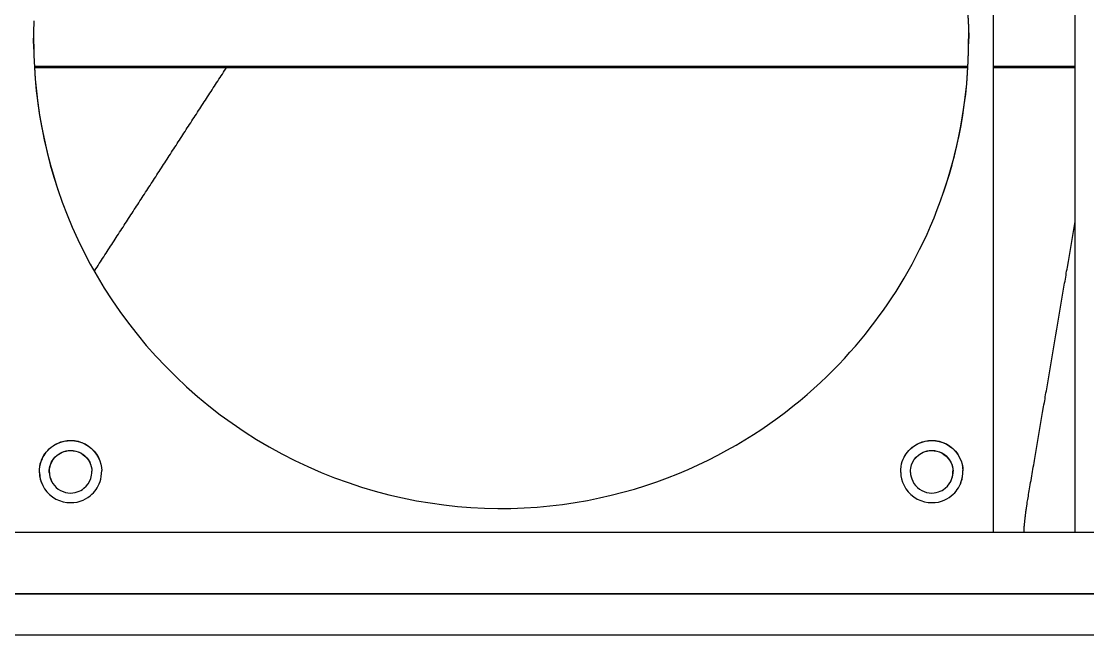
# Model space of a CAD drawing. Header units: millimetres. Extents: x -226 to 218, y -316 to 313.
# Drawn here: x -59.2 to 72.3, y 103.4 to 179.1 of the extents above; entities that cross this region are included whole.
import ezdxf

# ---------------------------------------------------------------- set-up
doc = ezdxf.new("R2010")
doc.units = ezdxf.units.MM
doc.layers.add('SKETCH', color=5, linetype='Continuous')
doc.layers.add('VISIBLE', color=7, linetype='Continuous')

msp = doc.modelspace()

# ---------------------------------------------------------------- linework, layer by layer
at = {"layer": 'SKETCH', "flags": 128}
for points in [[(-50.18, 148.23), (-50.12, 148.32), (-49.98, 148.53), (-49.84, 148.75), (-49.7, 148.96), (-49.56, 149.18), (-49.42, 149.39), (-49.29, 149.61), (-49.15, 149.82), (-49.01, 150.03), (-48.87, 150.25), (-48.73, 150.46), (-48.59, 150.68), (-48.45, 150.89), (-48.31, 151.11), (-48.17, 151.32), (-48.03, 151.54), (-47.89, 151.75), (-47.75, 151.97), (-47.62, 152.18), (-47.48, 152.39), (-47.34, 152.61), (-47.2, 152.82), (-47.06, 153.04), (-46.92, 153.25), (-46.78, 153.47), (-46.64, 153.68), (-46.5, 153.9), (-46.36, 154.11), (-46.22, 154.33), (-46.08, 154.54), (-45.95, 154.75), (-45.81, 154.97), (-45.67, 155.18), (-45.53, 155.4), (-45.39, 155.61), (-45.25, 155.83), (-45.11, 156.04), (-44.97, 156.26), (-44.83, 156.47), (-44.69, 156.69), (-44.55, 156.9), (-44.41, 157.11), (-44.27, 157.33), (-44.14, 157.54), (-44, 157.76), (-43.86, 157.97), (-43.72, 158.19), (-43.58, 158.4), (-43.44, 158.62), (-43.3, 158.83), (-43.16, 159.04), (-43.02, 159.26), (-42.88, 159.47), (-42.74, 159.69), (-42.6, 159.9), (-42.46, 160.12), (-42.33, 160.33), (-42.19, 160.55), (-42.05, 160.76), (-41.91, 160.98), (-41.77, 161.19), (-41.63, 161.4), (-41.49, 161.62), (-41.35, 161.83), (-41.21, 162.05), (-41.07, 162.26), (-40.93, 162.48), (-40.79, 162.69), (-40.65, 162.91), (-40.52, 163.12), (-40.38, 163.34), (-40.24, 163.55), (-40.1, 163.76), (-39.96, 163.98), (-39.82, 164.19), (-39.68, 164.41), (-39.54, 164.62), (-39.4, 164.84), (-39.26, 165.05), (-39.12, 165.27), (-38.98, 165.48), (-38.85, 165.7), (-38.71, 165.91), (-38.57, 166.13), (-38.43, 166.34), (-38.29, 166.55), (-38.15, 166.77), (-38.01, 166.98), (-37.87, 167.2), (-37.73, 167.41), (-37.59, 167.63), (-37.45, 167.84), (-37.31, 168.06), (-37.17, 168.27), (-37.04, 168.48), (-36.9, 168.7), (-36.76, 168.91), (-36.62, 169.13), (-36.48, 169.34), (-36.34, 169.56), (-36.2, 169.77), (-36.06, 169.99), (-35.92, 170.2), (-35.78, 170.42), (-35.64, 170.63), (-35.5, 170.84), (-35.36, 171.06), (-35.23, 171.27), (-35.09, 171.49), (-34.95, 171.7), (-34.81, 171.92), (-34.67, 172.13), (-34.53, 172.35), (-34.39, 172.56), (-34.25, 172.78), (-34.11, 172.99), (-33.97, 173.2), (-33.86, 173.38)], [(64.48, 116.05), (64.48, 116.06), (64.48, 116.12), (64.48, 116.18), (64.49, 116.24), (64.49, 116.3), (64.49, 116.35), (64.5, 116.41), (64.5, 116.47), (64.51, 116.53), (64.51, 116.59), (64.52, 116.65), (64.52, 116.71), (64.52, 116.76), (64.53, 116.82), (64.53, 116.88), (64.54, 116.94), (64.54, 117), (64.55, 117.06), (64.55, 117.12), (64.56, 117.17), (64.57, 117.23), (64.57, 117.29), (64.58, 117.35), (64.58, 117.41), (64.59, 117.47), (64.59, 117.52), (64.6, 117.58), (64.61, 117.64), (64.61, 117.7), (64.62, 117.76), (64.63, 117.82), (64.63, 117.87), (64.64, 117.93), (64.65, 117.99), (64.65, 118.05), (64.66, 118.11), (64.67, 118.17), (64.67, 118.22), (64.68, 118.28), (64.69, 118.34), (64.7, 118.4), (64.7, 118.45), (64.71, 118.51), (64.72, 118.56), (64.72, 118.62), (64.73, 118.67), (64.74, 118.72), (64.75, 118.77), (64.75, 118.82), (64.76, 118.87), (64.77, 118.93), (64.78, 118.98), (64.78, 119.03), (64.79, 119.09), (64.8, 119.14), (64.81, 119.2), (64.82, 119.26), (64.83, 119.32), (64.84, 119.38), (64.85, 119.45), (64.86, 119.52), (64.87, 119.59), (64.88, 119.66), (64.89, 119.74), (64.92, 119.9), (64.95, 120.08), (64.98, 120.28), (65.02, 120.48), (65.05, 120.7), (65.09, 120.92), (65.13, 121.16), (65.17, 121.4), (65.21, 121.65), (65.26, 121.9), (65.3, 122.16), (65.35, 122.43), (65.39, 122.7), (65.44, 122.97), (65.49, 123.24), (65.53, 123.51), (65.58, 123.79), (65.63, 124.06), (65.68, 124.33), (65.72, 124.6), (65.77, 124.87), (65.81, 125.13), (65.86, 125.38), (65.9, 125.63), (65.94, 125.88), (65.98, 126.12), (66.02, 126.37), (66.07, 126.61), (66.11, 126.86), (66.15, 127.1), (66.19, 127.35), (66.23, 127.6), (66.27, 127.84), (66.32, 128.09), (66.36, 128.33), (66.4, 128.58), (66.44, 128.82), (66.48, 129.07), (66.53, 129.31), (66.57, 129.56), (66.61, 129.81), (66.65, 130.05), (66.69, 130.3), (66.73, 130.54), (66.78, 130.79), (66.82, 131.03), (66.86, 131.28), (66.9, 131.52), (66.94, 131.77), (66.99, 132.02), (67.03, 132.26), (67.07, 132.51), (67.11, 132.75), (67.15, 133), (67.19, 133.24), (67.24, 133.49), (67.28, 133.73), (67.32, 133.98), (67.36, 134.23), (67.4, 134.47), (67.45, 134.72), (67.49, 134.96), (67.53, 135.21), (67.57, 135.45), (67.61, 135.7), (67.65, 135.95), (67.7, 136.19), (67.74, 136.44), (67.78, 136.68), (67.82, 136.93), (67.86, 137.17), (67.9, 137.42), (67.95, 137.66), (67.99, 137.91), (68.03, 138.16), (68.07, 138.4), (68.11, 138.65), (68.16, 138.89), (68.2, 139.14), (68.24, 139.38), (68.28, 139.63), (68.32, 139.88), (68.36, 140.12), (68.41, 140.37), (68.45, 140.61), (68.49, 140.86), (68.53, 141.1), (68.57, 141.35), (68.62, 141.59), (68.66, 141.84), (68.7, 142.09), (68.74, 142.33), (68.78, 142.58), (68.83, 142.82), (68.87, 143.07), (68.91, 143.31), (68.95, 143.56), (68.99, 143.8), (69.03, 144.05), (69.08, 144.3), (69.12, 144.54), (69.16, 144.79), (69.2, 145.03), (69.24, 145.28), (69.28, 145.52), (69.33, 145.77), (69.37, 146.02), (69.41, 146.26), (69.45, 146.51), (69.49, 146.75), (69.54, 147), (69.58, 147.24), (69.62, 147.49), (69.66, 147.73), (69.7, 147.98), (69.74, 148.23), (69.79, 148.47), (69.83, 148.72), (69.87, 148.96), (69.91, 149.21), (69.95, 149.45), (70, 149.7), (70.04, 149.94), (70.08, 150.19), (70.12, 150.44), (70.16, 150.68), (70.2, 150.93), (70.25, 151.17), (70.29, 151.42), (70.33, 151.66), (70.37, 151.91), (70.41, 152.16), (70.46, 152.4), (70.5, 152.65), (70.54, 152.89), (70.58, 153.14), (70.62, 153.38), (70.66, 153.63), (70.71, 153.87), (70.75, 154.12), (70.79, 154.37), (70.79, 154.38)]]:
    msp.add_lwpolyline(points, dxfattribs=at)
at = {"layer": 'VISIBLE'}
for p, q in [((60.7, 116.05), (60.7, 237.33)), ((70.79, 116.05), (70.79, 237.33)), ((70.81, 116.05), (70.81, 237.33)), ((-57.65, 177.73), (-57.61, 179.12)), ((-57.64, 177.67), (-57.59, 179.07)), ((57.56, 179.78), (57.62, 178.33)), ((57.57, 179.83), (57.64, 178.38)), ((-57.66, 176.31), (-57.65, 177.73)), ((-57.64, 176.26), (-57.64, 177.67)), ((57.62, 178.33), (57.64, 176.9)), ((57.64, 178.38), (57.66, 176.95)), ((-57.66, 176.31), (-57.64, 174.88)), ((-57.64, 176.26), (-57.62, 174.83)), ((57.64, 175.48), (57.64, 176.9)), ((57.65, 175.54), (57.66, 176.95)), ((57.59, 174.09), (57.64, 175.48)), ((57.61, 174.14), (57.65, 175.54)), ((-57.64, 174.88), (-57.57, 173.43)), ((-57.62, 174.83), (-57.56, 173.38)), ((57.52, 172.71), (57.59, 174.09)), ((57.53, 172.77), (57.61, 174.14)), ((-57.57, 173.43), (-57.47, 171.96)), ((-57.56, 173.55), (57.56, 173.55)), ((-57.56, 173.49), (57.56, 173.49)), ((-57.56, 173.44), (57.56, 173.44)), ((-57.56, 173.38), (-57.46, 171.91)), ((-57.56, 173.38), (57.55, 173.38)), ((57.41, 171.36), (57.52, 172.71)), ((57.43, 171.41), (57.53, 172.77)), ((60.7, 173.55), (70.79, 173.55)), ((60.7, 173.49), (70.79, 173.49)), ((60.7, 173.44), (70.79, 173.44)), ((60.7, 173.38), (70.79, 173.38)), ((-57.47, 171.96), (-57.33, 170.48)), ((-57.46, 171.91), (-57.32, 170.43)), ((57.27, 170.02), (57.41, 171.36)), ((57.29, 170.08), (57.43, 171.41)), ((-57.33, 170.48), (-57.15, 168.99)), ((-57.32, 170.43), (-57.14, 168.94)), ((57.11, 168.71), (57.27, 170.02)), ((57.12, 168.76), (57.29, 170.08)), ((-57.15, 168.99), (-56.93, 167.49)), ((-57.14, 168.94), (-56.92, 167.44)), ((56.91, 167.42), (57.11, 168.71)), ((56.93, 167.47), (57.12, 168.76)), ((-56.93, 167.49), (-56.67, 165.97)), ((-56.92, 167.44), (-56.65, 165.92)), ((56.7, 166.15), (56.91, 167.42)), ((56.71, 166.2), (56.93, 167.47)), ((-56.67, 165.97), (-56.36, 164.45)), ((-56.65, 165.92), (-56.34, 164.4)), ((56.45, 164.91), (56.7, 166.15)), ((56.47, 164.96), (56.71, 166.2)), ((-56.36, 164.45), (-56.01, 162.92)), ((-56.34, 164.4), (-55.99, 162.87)), ((56.19, 163.69), (56.45, 164.91)), ((56.2, 163.74), (56.47, 164.96)), ((55.9, 162.49), (56.19, 163.69)), ((55.91, 162.54), (56.2, 163.74)), ((-56.01, 162.92), (-55.61, 161.38)), ((-55.99, 162.87), (-55.59, 161.33)), ((55.59, 161.32), (55.9, 162.49)), ((55.61, 161.36), (55.91, 162.54)), ((-55.61, 161.38), (-55.16, 159.84)), ((-55.59, 161.33), (-55.15, 159.79)), ((-55.59, 161.33), (-55.15, 159.79)), ((55.26, 160.17), (55.59, 161.32)), ((55.28, 160.21), (55.61, 161.36)), ((-55.16, 159.84), (-54.67, 158.3)), ((-55.15, 159.79), (-54.66, 158.26)), ((-55.15, 159.79), (-54.66, 158.26)), ((54.91, 159.04), (55.26, 160.17)), ((54.93, 159.09), (55.28, 160.21)), ((-54.67, 158.3), (-54.13, 156.75)), ((-54.67, 158.3), (-54.13, 156.75)), ((54.18, 156.9), (54.56, 157.98)), ((54.55, 157.95), (54.91, 159.04)), ((54.56, 157.98), (54.93, 159.09)), ((-54.13, 156.75), (-53.54, 155.21)), ((-54.13, 156.75), (-53.54, 155.21)), ((53.79, 155.85), (54.18, 156.9)), ((-53.54, 155.21), (-52.9, 153.68)), ((53.38, 154.82), (53.79, 155.85)), ((52.95, 153.81), (53.38, 154.82)), ((-52.9, 153.68), (-52.21, 152.15)), ((52.07, 151.86), (52.52, 152.82)), ((52.52, 152.82), (52.95, 153.81)), ((-52.21, 152.15), (-51.47, 150.63)), ((51.61, 150.92), (52.07, 151.86)), ((-51.47, 150.63), (-50.68, 149.12)), ((50.67, 149.11), (51.15, 150.01)), ((51.15, 150.01), (51.61, 150.92)), ((-50.68, 149.12), (-49.84, 147.63)), ((50.19, 148.24), (50.67, 149.11)), ((-49.84, 147.63), (-48.95, 146.15)), ((49.2, 146.56), (49.7, 147.39)), ((49.7, 147.39), (50.19, 148.24)), ((-48.95, 146.15), (-48.01, 144.69)), ((48.7, 145.75), (49.2, 146.56)), ((-48.01, 144.69), (-47.02, 143.26)), ((47.68, 144.2), (48.19, 144.97)), ((48.19, 144.97), (48.7, 145.75)), ((46.63, 142.71), (47.16, 143.45)), ((47.16, 143.45), (47.68, 144.2)), ((-47.02, 143.26), (-45.98, 141.84)), ((46.08, 141.97), (46.63, 142.71)), ((-45.98, 141.84), (-44.9, 140.45)), ((44.92, 140.48), (45.51, 141.23)), ((45.51, 141.23), (46.08, 141.97)), ((-44.9, 140.45), (-43.77, 139.09)), ((43.68, 138.98), (44.31, 139.73)), ((44.31, 139.73), (44.92, 140.48)), ((-43.77, 139.09), (-42.59, 137.76)), ((42.34, 137.48), (43.02, 138.23)), ((43.02, 138.23), (43.68, 138.98)), ((-42.59, 137.76), (-41.37, 136.46)), ((41.63, 136.74), (42.34, 137.48)), ((-41.37, 136.46), (-40.1, 135.2)), ((40.15, 135.24), (40.9, 135.99)), ((40.9, 135.99), (41.63, 136.74)), ((-40.1, 135.2), (-38.79, 133.97)), ((38.56, 133.76), (39.37, 134.5)), ((39.37, 134.5), (40.15, 135.24)), ((-38.79, 133.97), (-37.45, 132.78)), ((36.87, 132.3), (37.73, 133.03)), ((37.73, 133.03), (38.56, 133.76)), ((-37.45, 132.78), (-36.06, 131.63)), ((-36.06, 131.63), (-34.64, 130.53)), ((35.07, 130.86), (35.98, 131.57)), ((35.98, 131.57), (36.87, 132.3)), ((-34.64, 130.53), (-33.18, 129.47)), ((34.13, 130.15), (35.07, 130.86)), ((-33.18, 129.47), (-31.69, 128.46)), ((32.15, 128.76), (33.15, 129.45)), ((33.15, 129.45), (34.13, 130.15)), ((-31.69, 128.46), (-30.17, 127.49)), ((30.06, 127.42), (31.12, 128.09)), ((31.12, 128.09), (32.15, 128.76)), ((-55.93, 126.13), (-55.74, 126.33)), ((-55.92, 126.11), (-55.73, 126.31)), ((-55.74, 126.33), (-55.51, 126.52)), ((-55.73, 126.31), (-55.5, 126.51)), ((-55.51, 126.52), (-55.25, 126.71)), ((-55.5, 126.51), (-55.25, 126.69)), ((-55.25, 126.71), (-54.97, 126.89)), ((-55.25, 126.69), (-54.96, 126.87)), ((-54.97, 126.89), (-54.65, 127.04)), ((-54.96, 126.87), (-54.64, 127.02)), ((-54.65, 127.04), (-54.3, 127.18)), ((-54.64, 127.02), (-54.29, 127.16)), ((-54.3, 127.18), (-53.92, 127.28)), ((-54.29, 127.16), (-53.91, 127.26)), ((-53.92, 127.28), (-53.51, 127.34)), ((-53.91, 127.26), (-53.5, 127.32)), ((-53.51, 127.34), (-53.08, 127.36)), ((-53.5, 127.32), (-53.07, 127.35)), ((-53.08, 127.36), (-52.64, 127.34)), ((-53.07, 127.35), (-52.63, 127.32)), ((-52.64, 127.34), (-52.19, 127.25)), ((-52.63, 127.32), (-52.18, 127.23)), ((-52.19, 127.25), (-51.74, 127.11)), ((-52.18, 127.23), (-51.73, 127.09)), ((-51.74, 127.11), (-51.31, 126.92)), ((-51.73, 127.09), (-51.3, 126.9)), ((-51.31, 126.92), (-50.9, 126.66)), ((-51.3, 126.9), (-50.89, 126.65)), ((-50.9, 126.66), (-50.52, 126.36)), ((-50.89, 126.65), (-50.52, 126.35)), ((-50.52, 126.36), (-50.19, 126.02)), ((-50.52, 126.35), (-50.19, 126)), ((-30.17, 127.49), (-28.62, 126.57)), ((-28.62, 126.57), (-27.05, 125.71)), ((27.85, 126.14), (28.97, 126.77)), ((28.97, 126.77), (30.06, 127.42)), ((50.28, 126.11), (50.48, 126.31)), ((50.29, 126.13), (50.49, 126.33)), ((50.48, 126.31), (50.7, 126.51)), ((50.49, 126.33), (50.71, 126.52)), ((50.7, 126.51), (50.96, 126.69)), ((50.71, 126.52), (50.97, 126.71)), ((50.96, 126.69), (51.25, 126.87)), ((50.97, 126.71), (51.25, 126.89)), ((51.25, 126.89), (51.57, 127.04)), ((51.25, 126.87), (51.56, 127.02)), ((51.56, 127.02), (51.91, 127.16)), ((51.57, 127.04), (51.92, 127.18)), ((51.91, 127.16), (52.3, 127.26)), ((51.92, 127.18), (52.3, 127.28)), ((52.3, 127.28), (52.71, 127.34)), ((52.3, 127.26), (52.7, 127.32)), ((52.7, 127.32), (53.13, 127.35)), ((52.71, 127.34), (53.14, 127.36)), ((53.13, 127.35), (53.57, 127.32)), ((53.14, 127.36), (53.58, 127.34)), ((53.57, 127.32), (54.03, 127.23)), ((53.58, 127.34), (54.03, 127.25)), ((54.03, 127.25), (54.48, 127.11)), ((54.03, 127.23), (54.47, 127.09)), ((54.47, 127.09), (54.91, 126.9)), ((54.48, 127.11), (54.91, 126.92)), ((54.91, 126.92), (55.32, 126.66)), ((54.91, 126.9), (55.31, 126.65)), ((55.31, 126.65), (55.69, 126.35)), ((55.32, 126.66), (55.7, 126.36)), ((55.69, 126.35), (56.02, 126)), ((55.7, 126.36), (56.03, 126.02)), ((-56.75, 124.76), (-56.64, 125.04)), ((-56.74, 124.74), (-56.63, 125.02)), ((-56.64, 125.04), (-56.52, 125.3)), ((-56.63, 125.02), (-56.51, 125.28)), ((-56.52, 125.3), (-56.39, 125.53)), ((-56.51, 125.28), (-56.38, 125.51)), ((-56.39, 125.53), (-56.25, 125.73)), ((-56.38, 125.51), (-56.25, 125.71)), ((-56.25, 125.73), (-56.11, 125.93)), ((-56.25, 125.71), (-56.1, 125.91)), ((-56.11, 125.93), (-55.93, 126.13)), ((-56.1, 125.91), (-55.92, 126.11)), ((-55.44, 124.72), (-55.25, 125.01)), ((-55.43, 124.7), (-55.25, 125)), ((-55.25, 125.01), (-55.03, 125.29)), ((-55.25, 125), (-55.03, 125.27)), ((-55.03, 125.29), (-54.74, 125.56)), ((-55.03, 125.27), (-54.74, 125.54)), ((-54.74, 125.56), (-54.57, 125.68)), ((-54.74, 125.54), (-54.56, 125.67)), ((-54.57, 125.68), (-54.37, 125.8)), ((-54.56, 125.67), (-54.36, 125.79)), ((-54.37, 125.8), (-54.16, 125.91)), ((-54.36, 125.79), (-54.15, 125.89)), ((-54.16, 125.91), (-53.92, 126)), ((-54.15, 125.89), (-53.91, 125.98)), ((-53.92, 126), (-53.66, 126.07)), ((-53.91, 125.98), (-53.65, 126.05)), ((-53.66, 126.07), (-53.38, 126.12)), ((-53.65, 126.05), (-53.37, 126.1)), ((-53.38, 126.12), (-53.08, 126.13)), ((-53.37, 126.1), (-53.08, 126.11)), ((-53.08, 126.13), (-52.78, 126.11)), ((-53.08, 126.11), (-52.77, 126.09)), ((-52.78, 126.11), (-52.47, 126.05)), ((-52.77, 126.09), (-52.46, 126.04)), ((-52.77, 126.09), (-52.46, 126.04)), ((-52.47, 126.05), (-52.17, 125.96)), ((-52.46, 126.04), (-52.16, 125.94)), ((-52.46, 126.04), (-52.16, 125.94)), ((-52.17, 125.96), (-51.87, 125.82)), ((-52.16, 125.94), (-51.86, 125.81)), ((-52.16, 125.94), (-51.86, 125.81)), ((-51.87, 125.82), (-51.59, 125.65)), ((-51.86, 125.81), (-51.58, 125.63)), ((-51.86, 125.81), (-51.58, 125.63)), ((-51.59, 125.65), (-51.33, 125.45)), ((-51.58, 125.63), (-51.33, 125.43)), ((-51.58, 125.63), (-51.33, 125.43)), ((-51.33, 125.45), (-51.11, 125.21)), ((-51.33, 125.43), (-51.1, 125.19)), ((-51.33, 125.43), (-51.1, 125.19)), ((-51.11, 125.21), (-50.91, 124.96)), ((-51.1, 125.19), (-50.91, 124.94)), ((-50.91, 124.96), (-50.76, 124.69)), ((-50.91, 124.94), (-50.75, 124.67)), ((-50.19, 126.02), (-49.91, 125.65)), ((-50.19, 126), (-49.9, 125.63)), ((-49.91, 125.65), (-49.68, 125.25)), ((-49.9, 125.63), (-49.67, 125.23)), ((-49.68, 125.25), (-49.5, 124.85)), ((-49.67, 125.23), (-49.5, 124.84)), ((-27.05, 125.71), (-25.45, 124.89)), ((25.52, 124.92), (26.7, 125.52)), ((26.7, 125.52), (27.85, 126.14)), ((49.47, 124.76), (49.58, 125.04)), ((49.57, 125.03), (49.69, 125.28)), ((49.58, 125.04), (49.7, 125.3)), ((49.69, 125.28), (49.82, 125.51)), ((49.7, 125.3), (49.83, 125.53)), ((49.82, 125.51), (49.96, 125.71)), ((49.83, 125.53), (49.97, 125.73)), ((49.96, 125.71), (50.11, 125.91)), ((49.97, 125.73), (50.12, 125.93)), ((50.11, 125.91), (50.28, 126.11)), ((50.12, 125.93), (50.29, 126.13)), ((50.76, 124.7), (50.94, 125)), ((50.77, 124.72), (50.95, 125.01)), ((50.94, 125), (51.16, 125.27)), ((50.95, 125.01), (51.17, 125.29)), ((51.16, 125.27), (51.45, 125.54)), ((51.17, 125.29), (51.46, 125.56)), ((51.45, 125.54), (51.63, 125.67)), ((51.46, 125.56), (51.64, 125.68)), ((51.63, 125.67), (51.82, 125.79)), ((51.64, 125.68), (51.83, 125.8)), ((51.82, 125.79), (52.04, 125.89)), ((51.83, 125.8), (52.05, 125.91)), ((52.04, 125.89), (52.28, 125.98)), ((52.05, 125.91), (52.29, 126)), ((52.28, 125.98), (52.54, 126.05)), ((52.29, 126), (52.55, 126.07)), ((52.54, 126.05), (52.82, 126.1)), ((52.55, 126.07), (52.83, 126.12)), ((52.82, 126.1), (53.11, 126.11)), ((52.83, 126.12), (53.12, 126.13)), ((53.11, 126.11), (53.42, 126.09)), ((53.12, 126.13), (53.43, 126.11)), ((53.42, 126.09), (53.73, 126.04)), ((53.42, 126.09), (53.73, 126.04)), ((53.43, 126.11), (53.73, 126.05)), ((53.73, 126.05), (54.04, 125.96)), ((53.73, 126.04), (54.03, 125.94)), ((53.73, 126.04), (54.03, 125.94)), ((54.03, 125.94), (54.33, 125.81)), ((54.03, 125.94), (54.33, 125.81)), ((54.04, 125.96), (54.34, 125.82)), ((54.33, 125.81), (54.61, 125.63)), ((54.33, 125.81), (54.61, 125.63)), ((54.34, 125.82), (54.62, 125.65)), ((54.61, 125.63), (54.86, 125.43)), ((54.61, 125.63), (54.86, 125.43)), ((54.62, 125.65), (54.87, 125.45)), ((54.86, 125.43), (55.09, 125.19)), ((54.86, 125.43), (55.09, 125.19)), ((54.87, 125.45), (55.1, 125.21)), ((55.09, 125.19), (55.28, 124.94)), ((55.1, 125.21), (55.29, 124.96)), ((55.28, 124.94), (55.44, 124.67)), ((55.29, 124.96), (55.45, 124.69)), ((56.02, 126), (56.3, 125.63)), ((56.03, 126.02), (56.31, 125.65)), ((56.3, 125.63), (56.53, 125.23)), ((56.31, 125.65), (56.54, 125.25)), ((56.53, 125.23), (56.71, 124.83)), ((56.54, 125.25), (56.72, 124.85)), ((-56.95, 123.78), (-56.91, 124.13)), ((-56.95, 123.4), (-56.95, 123.78)), ((-56.94, 123.76), (-56.9, 124.11)), ((-56.94, 123.38), (-56.94, 123.76)), ((-56.91, 124.13), (-56.84, 124.46)), ((-56.9, 124.11), (-56.83, 124.44)), ((-56.84, 124.46), (-56.75, 124.76)), ((-56.83, 124.44), (-56.74, 124.74)), ((-55.73, 123.68), (-55.7, 123.92)), ((-55.73, 123.42), (-55.73, 123.68)), ((-55.72, 123.66), (-55.69, 123.9)), ((-55.72, 123.4), (-55.72, 123.66)), ((-55.7, 123.92), (-55.65, 124.14)), ((-55.69, 123.9), (-55.64, 124.13)), ((-55.65, 124.14), (-55.59, 124.35)), ((-55.64, 124.13), (-55.58, 124.33)), ((-55.59, 124.35), (-55.44, 124.72)), ((-55.58, 124.33), (-55.43, 124.7)), ((-50.76, 124.69), (-50.63, 124.41)), ((-50.75, 124.67), (-50.63, 124.4)), ((-50.63, 124.41), (-50.55, 124.13)), ((-50.55, 124.13), (-50.5, 123.85)), ((-50.5, 123.85), (-50.47, 123.58)), ((-49.5, 124.85), (-49.38, 124.43)), ((-49.38, 124.43), (-49.3, 124.03)), ((-49.3, 124.03), (-49.27, 123.64)), ((-49.28, 123.26), (-49.27, 123.64)), ((-25.45, 124.89), (-23.84, 124.13)), ((-23.84, 124.13), (-22.2, 123.41)), ((-23.84, 124.13), (-22.2, 123.41)), ((21.8, 123.25), (23.07, 123.79)), ((23.07, 123.79), (24.31, 124.34)), ((24.31, 124.34), (25.52, 124.92)), ((49.27, 123.4), (49.28, 123.78)), ((49.28, 123.78), (49.32, 124.13)), ((49.32, 124.13), (49.38, 124.46)), ((49.38, 124.46), (49.47, 124.76)), ((50.47, 123.42), (50.48, 123.68)), ((50.48, 123.68), (50.51, 123.92)), ((50.51, 123.92), (50.55, 124.14)), ((50.55, 124.14), (50.61, 124.35)), ((50.61, 124.35), (50.77, 124.72)), ((50.61, 124.35), (50.76, 124.7)), ((55.44, 124.67), (55.56, 124.39)), ((55.45, 124.69), (55.57, 124.41)), ((55.56, 124.39), (55.65, 124.11)), ((55.57, 124.41), (55.66, 124.13)), ((55.65, 124.11), (55.7, 123.83)), ((55.66, 124.13), (55.71, 123.85)), ((55.7, 123.83), (55.72, 123.56)), ((55.71, 123.85), (55.73, 123.58)), ((56.71, 124.83), (56.84, 124.42)), ((56.72, 124.85), (56.84, 124.43)), ((56.84, 124.43), (56.92, 124.03)), ((56.84, 124.42), (56.91, 124.01)), ((56.91, 124.01), (56.94, 123.62)), ((56.92, 124.03), (56.95, 123.64)), ((56.95, 123.26), (56.95, 123.64)), ((-56.95, 123.4), (-56.92, 123.01)), ((-56.94, 123.38), (-56.91, 122.99)), ((-56.92, 123.01), (-56.84, 122.61)), ((-56.91, 122.99), (-56.84, 122.59)), ((-56.84, 122.61), (-56.72, 122.2)), ((-56.84, 122.59), (-56.71, 122.18)), ((-55.73, 123.42), (-55.71, 123.15)), ((-55.72, 123.4), (-55.7, 123.13)), ((-55.71, 123.15), (-55.66, 122.88)), ((-55.7, 123.13), (-55.65, 122.86)), ((-55.66, 122.88), (-55.57, 122.6)), ((-55.65, 122.86), (-55.56, 122.58)), ((-55.57, 122.6), (-55.45, 122.32)), ((-55.56, 122.58), (-55.45, 122.31)), ((-55.45, 122.32), (-55.29, 122.05)), ((-55.45, 122.32), (-55.29, 122.05)), ((-50.77, 122.29), (-50.61, 122.65)), ((-50.61, 122.65), (-50.55, 122.86)), ((-50.55, 122.86), (-50.51, 123.08)), ((-50.51, 123.08), (-50.48, 123.33)), ((-50.48, 123.33), (-50.47, 123.58)), ((-49.47, 122.28), (-49.38, 122.58)), ((-49.38, 122.58), (-49.32, 122.91)), ((-49.32, 122.91), (-49.28, 123.26)), ((-22.2, 123.41), (-20.55, 122.75)), ((-20.55, 122.75), (-18.89, 122.15)), ((19.18, 122.25), (20.51, 122.74)), ((20.51, 122.74), (21.8, 123.25)), ((49.27, 123.4), (49.3, 123.01)), ((49.3, 123.01), (49.38, 122.61)), ((49.38, 122.61), (49.5, 122.2)), ((50.47, 123.42), (50.5, 123.15)), ((50.5, 123.15), (50.55, 122.88)), ((50.55, 122.88), (50.63, 122.6)), ((50.63, 122.6), (50.76, 122.32)), ((50.76, 122.32), (50.91, 122.05)), ((50.76, 122.32), (50.91, 122.05)), ((55.43, 122.28), (55.58, 122.63)), ((55.44, 122.29), (55.59, 122.65)), ((55.58, 122.63), (55.64, 122.84)), ((55.59, 122.65), (55.65, 122.86)), ((55.64, 122.84), (55.69, 123.07)), ((55.65, 122.86), (55.7, 123.08)), ((55.69, 123.07), (55.72, 123.31)), ((55.7, 123.08), (55.73, 123.33)), ((55.72, 123.31), (55.72, 123.56)), ((55.73, 123.33), (55.73, 123.58)), ((56.74, 122.26), (56.83, 122.56)), ((56.75, 122.28), (56.84, 122.58)), ((56.83, 122.56), (56.9, 122.89)), ((56.84, 122.58), (56.91, 122.91)), ((56.9, 122.89), (56.94, 123.24)), ((56.91, 122.91), (56.95, 123.26)), ((56.94, 123.24), (56.94, 123.62)), ((-56.72, 122.2), (-56.54, 121.79)), ((-56.71, 122.18), (-56.54, 121.78)), ((-56.54, 121.79), (-56.31, 121.39)), ((-56.31, 121.39), (-56.03, 121.02)), ((-56.03, 121.02), (-55.7, 120.68)), ((-56.03, 121.02), (-55.7, 120.68)), ((-55.29, 122.05), (-55.1, 121.79)), ((-55.29, 122.05), (-55.1, 121.79)), ((-55.1, 121.79), (-54.87, 121.56)), ((-55.1, 121.79), (-54.87, 121.56)), ((-54.87, 121.56), (-54.62, 121.35)), ((-54.62, 121.35), (-54.34, 121.18)), ((-54.62, 121.35), (-54.34, 121.18)), ((-54.34, 121.18), (-54.04, 121.04)), ((-54.34, 121.18), (-54.04, 121.04)), ((-54.04, 121.04), (-53.73, 120.95)), ((-52.55, 120.93), (-52.29, 121)), ((-52.29, 121), (-52.05, 121.09)), ((-52.05, 121.09), (-51.83, 121.2)), ((-51.83, 121.2), (-51.64, 121.32)), ((-51.64, 121.32), (-51.46, 121.45)), ((-51.46, 121.45), (-51.17, 121.72)), ((-51.17, 121.72), (-50.95, 121.99)), ((-50.95, 121.99), (-50.77, 122.29)), ((-50.29, 120.91), (-50.12, 121.11)), ((-50.12, 121.11), (-49.97, 121.31)), ((-49.97, 121.31), (-49.83, 121.52)), ((-49.83, 121.52), (-49.7, 121.75)), ((-49.7, 121.75), (-49.58, 122)), ((-49.58, 122), (-49.47, 122.28)), ((-18.89, 122.15), (-17.21, 121.6)), ((-17.21, 121.6), (-15.53, 121.1)), ((-15.53, 121.1), (-13.84, 120.65)), ((15.02, 120.96), (16.44, 121.36)), ((16.44, 121.36), (17.82, 121.79)), ((17.82, 121.79), (19.18, 122.25)), ((49.5, 122.2), (49.68, 121.79)), ((49.68, 121.79), (49.91, 121.39)), ((49.91, 121.39), (50.19, 121.02)), ((50.19, 121.02), (50.52, 120.68)), ((50.19, 121.02), (50.52, 120.68)), ((50.91, 122.05), (51.11, 121.79)), ((50.91, 122.05), (51.11, 121.79)), ((51.11, 121.79), (51.33, 121.56)), ((51.11, 121.79), (51.33, 121.56)), ((51.33, 121.56), (51.59, 121.35)), ((51.59, 121.35), (51.87, 121.18)), ((51.59, 121.35), (51.87, 121.18)), ((51.87, 121.18), (52.17, 121.04)), ((51.87, 121.18), (52.17, 121.04)), ((52.17, 121.04), (52.47, 120.95)), ((53.66, 120.93), (53.92, 121)), ((53.92, 121), (54.16, 121.09)), ((54.16, 121.09), (54.37, 121.2)), ((54.37, 121.2), (54.57, 121.32)), ((54.57, 121.32), (54.74, 121.45)), ((54.74, 121.45), (55.03, 121.72)), ((55.03, 121.72), (55.25, 121.99)), ((55.25, 121.99), (55.44, 122.29)), ((55.93, 120.91), (56.11, 121.11)), ((56.11, 121.11), (56.25, 121.31)), ((56.25, 121.31), (56.39, 121.52)), ((56.39, 121.52), (56.52, 121.75)), ((56.52, 121.75), (56.64, 122)), ((56.63, 121.98), (56.74, 122.26)), ((56.64, 122), (56.75, 122.28)), ((-55.7, 120.68), (-55.32, 120.38)), ((-55.32, 120.38), (-54.91, 120.13)), ((-55.32, 120.38), (-54.91, 120.13)), ((-54.91, 120.13), (-54.48, 119.93)), ((-54.91, 120.13), (-54.48, 119.93)), ((-54.48, 119.93), (-54.03, 119.79)), ((-54.03, 119.79), (-53.58, 119.71)), ((-53.73, 120.95), (-53.43, 120.89)), ((-53.58, 119.71), (-53.14, 119.68)), ((-53.43, 120.89), (-53.12, 120.87)), ((-53.14, 119.68), (-52.71, 119.7)), ((-53.12, 120.87), (-52.83, 120.89)), ((-52.83, 120.89), (-52.55, 120.93)), ((-52.71, 119.7), (-52.3, 119.76)), ((-52.3, 119.76), (-51.92, 119.86)), ((-51.92, 119.86), (-51.57, 120)), ((-51.57, 120), (-51.25, 120.15)), ((-51.25, 120.15), (-50.97, 120.33)), ((-50.97, 120.33), (-50.71, 120.52)), ((-50.71, 120.52), (-50.49, 120.71)), ((-50.49, 120.71), (-50.29, 120.91)), ((-13.84, 120.65), (-12.15, 120.26)), ((-12.15, 120.26), (-10.46, 119.92)), ((-10.46, 119.92), (-8.77, 119.64)), ((7.57, 119.47), (9.11, 119.69)), ((9.11, 119.69), (10.63, 119.96)), ((10.63, 119.96), (12.12, 120.26)), ((12.12, 120.26), (13.58, 120.59)), ((13.58, 120.59), (15.02, 120.96)), ((50.52, 120.68), (50.9, 120.38)), ((50.9, 120.38), (51.31, 120.13)), ((50.9, 120.38), (51.31, 120.13)), ((51.31, 120.13), (51.74, 119.93)), ((51.31, 120.13), (51.74, 119.93)), ((51.74, 119.93), (52.19, 119.79)), ((52.19, 119.79), (52.64, 119.71)), ((52.47, 120.95), (52.78, 120.89)), ((52.64, 119.71), (53.08, 119.68)), ((52.78, 120.89), (53.08, 120.87)), ((53.08, 120.87), (53.38, 120.89)), ((53.08, 119.68), (53.51, 119.7)), ((53.38, 120.89), (53.66, 120.93)), ((53.51, 119.7), (53.92, 119.76)), ((53.92, 119.76), (54.3, 119.86)), ((54.3, 119.86), (54.65, 120)), ((54.65, 120), (54.97, 120.15)), ((54.97, 120.15), (55.25, 120.33)), ((55.25, 120.33), (55.51, 120.52)), ((55.51, 120.52), (55.74, 120.71)), ((55.74, 120.71), (55.93, 120.91)), ((-8.77, 119.64), (-7.08, 119.4)), ((-7.08, 119.4), (-5.4, 119.22)), ((-7.08, 119.4), (-5.4, 119.22)), ((-5.4, 119.22), (-3.73, 119.09)), ((-5.4, 119.22), (-3.73, 119.09)), ((-3.73, 119.09), (-2.07, 119.01)), ((-2.07, 119.01), (-0.42, 118.97)), ((-2.07, 119.01), (-0.42, 118.97)), ((-0.42, 118.97), (1.21, 118.98)), ((1.21, 118.98), (2.83, 119.04)), ((2.83, 119.04), (4.43, 119.14)), ((4.43, 119.14), (6.01, 119.28)), ((6.01, 119.28), (7.57, 119.47)), ((-197.47, 116.05), (197.47, 116.05)), ((-197.47, 108.46), (197.47, 108.46)), ((-197.41, 108.42), (197.41, 108.42)), ((-197.47, 103.39), (197.47, 103.39))]:
    msp.add_line(p, q, dxfattribs=at)

doc.saveas('drawing.dxf')
